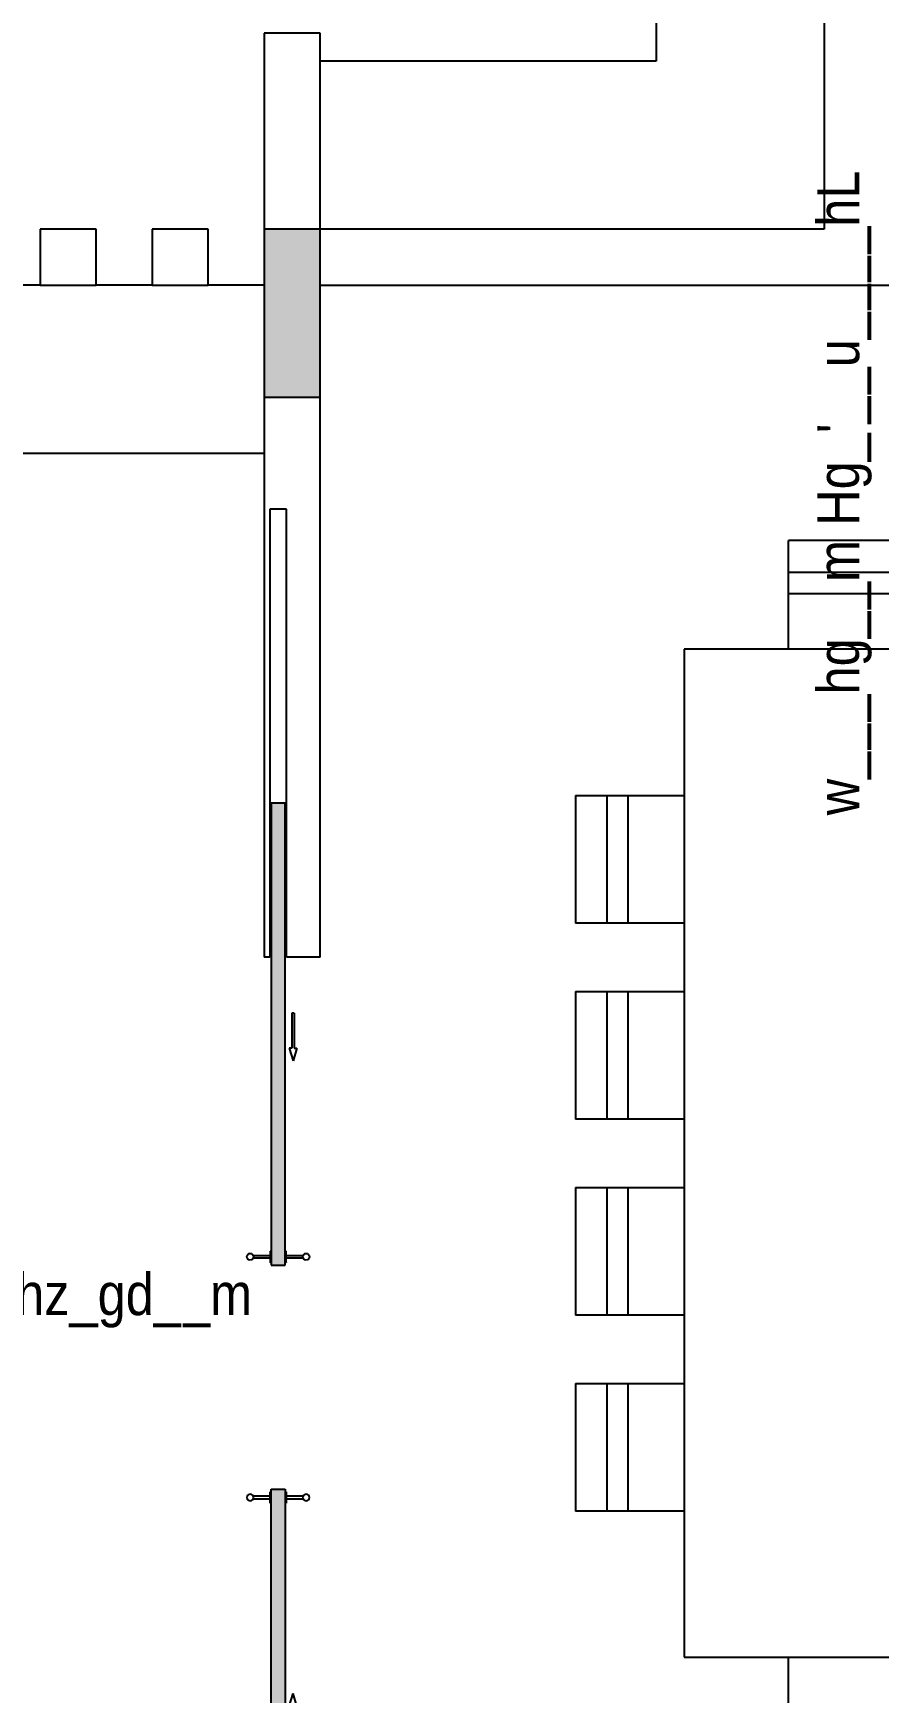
# Model space of a CAD drawing. Header units: metres. Extents: x -658 to -58, y -713 to -118.
# Drawn here: x -322.07 to -319.05, y -138.78 to -132.85 of the extents above; entities that cross this region are included whole.
import ezdxf

# ---------------------------------------------------------------- set-up
doc = ezdxf.new("R2010")
doc.units = ezdxf.units.M
doc.header["$LTSCALE"] = 100
doc.layers.add('plan', color=8, linetype='Continuous')
doc.styles.add('style12', font='xarab.shx')

# ---------------------------------------------------------------- blocks, each defined once
blk = doc.blocks.new('Dining_table_Parametric_Size_15043 - 3600 x 1200mm _10 Chairs_-435816-الدور الارضي')
for p, q in [((-0.8228, 0.9879), (-1.2786, 0.9879)), ((-1.2786, 0.9878), (-1.2786, 0.9879)), ((-1.2786, 0.9189), (-1.2786, 0.9878)), ((-0.8228, 0.9879), (-0.8228, 0.9878)), ((-0.8228, 0.9878), (-0.8228, 0.9189)), ((-0.1228, 0.9879), (-0.5786, 0.9879)), ((-0.5786, 0.9878), (-0.5786, 0.9879)), ((-0.5786, 0.9189), (-0.5786, 0.9878)), ((-0.1228, 0.9879), (-0.1228, 0.9878)), ((-0.1228, 0.9878), (-0.1228, 0.9189)), ((0.5772, 0.9879), (0.1214, 0.9879)), ((0.1214, 0.9878), (0.1214, 0.9879)), ((0.1214, 0.9189), (0.1214, 0.9878)), ((0.5772, 0.9879), (0.5772, 0.9878)), ((0.5772, 0.9878), (0.5772, 0.9189)), ((1.2772, 0.9879), (0.8214, 0.9879)), ((0.8214, 0.9878), (0.8214, 0.9879)), ((0.8214, 0.9189), (0.8214, 0.9878)), ((1.2772, 0.9879), (1.2772, 0.9878)), ((1.2772, 0.9878), (1.2772, 0.9189)), ((-1.2786, 0.8748), (-1.2786, 0.9189)), ((-0.8228, 0.9189), (-0.8228, 0.8748)), ((-0.5786, 0.8748), (-0.5786, 0.9189)), ((-0.1228, 0.9189), (-0.1228, 0.8748)), ((0.1214, 0.8748), (0.1214, 0.9189)), ((0.5772, 0.9189), (0.5772, 0.8748)), ((0.8214, 0.8748), (0.8214, 0.9189)), ((1.2772, 0.9189), (1.2772, 0.8748)), ((-1.2786, 0.7993), (-1.2786, 0.8748)), ((-1.2786, 0.8748), (-0.8228, 0.8748)), ((-0.8228, 0.8748), (-0.8228, 0.7993)), ((-0.5786, 0.7993), (-0.5786, 0.8748)), ((-0.5786, 0.8748), (-0.1228, 0.8748)), ((-0.1228, 0.8748), (-0.1228, 0.7993)), ((0.1214, 0.7993), (0.1214, 0.8748)), ((0.1214, 0.8748), (0.5772, 0.8748)), ((0.5772, 0.8748), (0.5772, 0.7993)), ((0.8214, 0.7993), (0.8214, 0.8748)), ((0.8214, 0.8748), (1.2772, 0.8748)), ((1.2772, 0.8748), (1.2772, 0.7993)), ((-1.2786, 0.6001), (-1.2786, 0.7993)), ((-1.2786, 0.7993), (-0.8228, 0.7993)), ((-0.8228, 0.7993), (-0.8228, 0.6001)), ((-0.5786, 0.6001), (-0.5786, 0.7993)), ((-0.5786, 0.7993), (-0.1228, 0.7993)), ((-0.1228, 0.7993), (-0.1228, 0.6001)), ((0.1214, 0.6001), (0.1214, 0.7993)), ((0.1214, 0.7993), (0.5772, 0.7993)), ((0.5772, 0.7993), (0.5772, 0.6001)), ((0.8214, 0.6001), (0.8214, 0.7993)), ((0.8214, 0.7993), (1.2772, 0.7993)), ((1.2772, 0.7993), (1.2772, 0.6001)), ((-1.8, 0.6), (-1.8, -0.6)), ((1.8, 0.6), (-1.8, 0.6)), ((1.8, -0.6), (1.8, 0.6)), ((-2.1879, 0.2286), (-2.1879, -0.2272)), ((-2.1879, 0.2286), (-2.1878, 0.2286)), ((-2.1878, 0.2286), (-2.1189, 0.2286)), ((-2.1189, 0.2286), (-2.0748, 0.2286)), ((-2.0748, 0.2286), (-1.9993, 0.2286)), ((-2.0748, -0.2272), (-2.0748, 0.2286)), ((-1.9993, 0.2286), (-1.8001, 0.2286)), ((-1.9993, -0.2272), (-1.9993, 0.2286)), ((1.8001, 0.2286), (1.9993, 0.2286)), ((1.9993, 0.2286), (2.0748, 0.2286)), ((1.9993, 0.2286), (1.9993, -0.2272)), ((2.0748, 0.2286), (2.1189, 0.2286)), ((2.0748, 0.2286), (2.0748, -0.2272)), ((2.1189, 0.2286), (2.1878, 0.2286)), ((2.1878, 0.2286), (2.1879, 0.2286)), ((2.1879, -0.2272), (2.1879, 0.2286)), ((-2.1878, -0.2272), (-2.1879, -0.2272)), ((-2.1189, -0.2272), (-2.1878, -0.2272)), ((-2.0748, -0.2272), (-2.1189, -0.2272)), ((-1.9993, -0.2272), (-2.0748, -0.2272)), ((-1.8001, -0.2272), (-1.9993, -0.2272)), ((1.9993, -0.2272), (1.8001, -0.2272)), ((2.0748, -0.2272), (1.9993, -0.2272)), ((2.1189, -0.2272), (2.0748, -0.2272)), ((2.1878, -0.2272), (2.1189, -0.2272)), ((2.1879, -0.2272), (2.1878, -0.2272)), ((-1.8, -0.6), (1.8, -0.6)), ((-1.2772, -0.7993), (-1.2772, -0.6001)), ((-0.8214, -0.6001), (-0.8214, -0.7993)), ((-0.5772, -0.7993), (-0.5772, -0.6001)), ((-0.1214, -0.6001), (-0.1214, -0.7993)), ((0.1228, -0.7993), (0.1228, -0.6001)), ((0.5786, -0.6001), (0.5786, -0.7993)), ((0.8228, -0.7993), (0.8228, -0.6001)), ((1.2786, -0.6001), (1.2786, -0.7993)), ((-1.2772, -0.8748), (-1.2772, -0.7993)), ((-0.8214, -0.7993), (-1.2772, -0.7993)), ((-0.8214, -0.7993), (-0.8214, -0.8748)), ((-0.5772, -0.8748), (-0.5772, -0.7993)), ((-0.1214, -0.7993), (-0.5772, -0.7993)), ((-0.1214, -0.7993), (-0.1214, -0.8748)), ((0.1228, -0.8748), (0.1228, -0.7993)), ((0.5786, -0.7993), (0.1228, -0.7993)), ((0.5786, -0.7993), (0.5786, -0.8748)), ((0.8228, -0.8748), (0.8228, -0.7993)), ((1.2786, -0.7993), (0.8228, -0.7993)), ((1.2786, -0.7993), (1.2786, -0.8748)), ((-1.2772, -0.9189), (-1.2772, -0.8748)), ((-0.8214, -0.8748), (-1.2772, -0.8748)), ((-0.8214, -0.8748), (-0.8214, -0.9189)), ((-0.5772, -0.9189), (-0.5772, -0.8748)), ((-0.1214, -0.8748), (-0.5772, -0.8748)), ((-0.1214, -0.8748), (-0.1214, -0.9189)), ((0.1228, -0.9189), (0.1228, -0.8748)), ((0.5786, -0.8748), (0.1228, -0.8748)), ((0.5786, -0.8748), (0.5786, -0.9189)), ((0.8228, -0.9189), (0.8228, -0.8748)), ((1.2786, -0.8748), (0.8228, -0.8748)), ((1.2786, -0.8748), (1.2786, -0.9189)), ((-1.2772, -0.9878), (-1.2772, -0.9189)), ((-0.8214, -0.9189), (-0.8214, -0.9878)), ((-0.5772, -0.9878), (-0.5772, -0.9189)), ((-0.1214, -0.9189), (-0.1214, -0.9878)), ((0.1228, -0.9878), (0.1228, -0.9189)), ((0.5786, -0.9189), (0.5786, -0.9878)), ((0.8228, -0.9878), (0.8228, -0.9189)), ((1.2786, -0.9189), (1.2786, -0.9878)), ((-1.2772, -0.9879), (-1.2772, -0.9878)), ((-1.2772, -0.9879), (-0.8214, -0.9879)), ((-0.8214, -0.9878), (-0.8214, -0.9879)), ((-0.5772, -0.9879), (-0.5772, -0.9878)), ((-0.5772, -0.9879), (-0.1214, -0.9879)), ((-0.1214, -0.9878), (-0.1214, -0.9879)), ((0.1228, -0.9879), (0.1228, -0.9878)), ((0.1228, -0.9879), (0.5786, -0.9879)), ((0.5786, -0.9878), (0.5786, -0.9879)), ((0.8228, -0.9879), (0.8228, -0.9878)), ((0.8228, -0.9879), (1.2786, -0.9879)), ((1.2786, -0.9878), (1.2786, -0.9879))]:
    blk.add_line(p, q)
blk = doc.blocks.new('Sliding_Door_Pocket_door_-_Wood_8628 _1_ - 1_60mx2_60m-5291537-الدور الارضي')
blk.add_hatch(color=256).paths.add_polyline_path([(-1.37, 0.0107), (0.28, 0.0107), (0.28, 0.0607), (-1.37, 0.0607), (-1.37, 0.0563)], flags=0)
for p, q in [((0.245, 0.1251), (0.245, 0.0647)), ((0.255, 0.0647), (0.255, 0.1252)), ((-1.37, 0.0607), (0.28, 0.0607)), ((-1.37, 0.0107), (-1.37, 0.0607)), ((0.23, 0.0647), (0.23, 0.0607)), ((0.23, 0.0647), (0.23, 0.0607)), ((0.23, 0.0647), (0.27, 0.0647)), ((0.2307, 0.0647), (0.23, 0.0647)), ((0.23, 0.0647), (0.2307, 0.0647)), ((0.2307, 0.0647), (0.23, 0.0647)), ((0.27, 0.0647), (0.2693, 0.0647)), ((0.2693, 0.0647), (0.27, 0.0647)), ((0.27, 0.0647), (0.2693, 0.0647)), ((0.27, 0.0607), (0.27, 0.0647)), ((0.27, 0.0607), (0.27, 0.0647)), ((0.28, 0.0607), (0.28, 0.0107)), ((0.28, 0.0107), (-1.37, 0.0107)), ((0.23, 0.0107), (0.23, 0.0067)), ((0.23, 0.0107), (0.23, 0.0067)), ((0.23, 0.0067), (0.2307, 0.0067)), ((0.27, 0.0067), (0.23, 0.0067)), ((0.23, 0.0067), (0.2307, 0.0067)), ((0.2307, 0.0067), (0.23, 0.0067)), ((0.245, 0.0067), (0.245, -0.0536)), ((0.255, -0.0538), (0.255, 0.0067)), ((0.2693, 0.0067), (0.27, 0.0067)), ((0.2693, 0.0067), (0.27, 0.0067)), ((0.27, 0.0067), (0.2693, 0.0067)), ((0.27, 0.0067), (0.27, 0.0107)), ((0.27, 0.0067), (0.27, 0.0107)), ((-0.62, -0.0135), (-0.495, -0.0135)), ((-0.62, -0.021), (-0.62, -0.0135)), ((-0.62, -0.021), (-0.495, -0.021)), ((-0.495, -0.0035), (-0.45, -0.0173)), ((-0.495, -0.0135), (-0.495, -0.0035)), ((-0.495, -0.031), (-0.45, -0.0173)), ((-0.495, -0.021), (-0.495, -0.031))]:
    blk.add_line(p, q)
for centre, start, end in [((0.25, 0.1357), 0, 180), ((0.25, 0.1357), 180, 0), ((0.25, -0.0643), 0, 180), ((0.25, -0.0643), 180, 0)]:
    blk.add_arc(centre, 0.012, start, end)
blk = doc.blocks.new('GREGRERGREGRE')
h = blk.add_hatch(color=256)
h.dxf.hatch_style = 1
h.paths.add_polyline_path([(-212.2055, -134.1512), (-212.0055, -134.1512), (-212.0055, -133.5512), (-212.2055, -133.5512)])
blk.add_lwpolyline([(-212.2055, -134.1512), (-212.0055, -134.1512), (-212.0055, -133.5512), (-212.2055, -133.5512)], close=True)
blk = doc.blocks.new('A$Cc2be8e3e')
at = {"layer": 'plan'}
for p, q in [((-22.6035, 19.1095), (-22.6035, 15.5095)), ((-22.0035, 19.1095), (-22.0035, 14.9095)), ((-23.8035, 15.6095), (-24.0035, 15.6095)), ((-24.0035, 15.6095), (-24.0035, 12.3095)), ((-23.8035, 14.9095), (-23.8035, 15.6095)), ((-22.6035, 15.5095), (-23.8035, 15.5095)), ((-24.6035, 14.9095), (-24.8035, 14.9095)), ((-24.8035, 14.9095), (-24.8035, 14.7095)), ((-24.6035, 14.7095), (-24.6035, 14.9095)), ((-24.2035, 14.9095), (-24.4035, 14.9095)), ((-24.4035, 14.9095), (-24.4035, 14.7095)), ((-24.2035, 14.7095), (-24.2035, 14.9095)), ((-22.0035, 14.9095), (-23.8035, 14.9095)), ((-24.8035, 14.7095), (-25.0035, 14.7095)), ((-24.8035, 14.7095), (-24.6035, 14.7095)), ((-24.4035, 14.7095), (-24.6035, 14.7095)), ((-24.4035, 14.7095), (-24.2035, 14.7095)), ((-24.0035, 14.7095), (-24.2035, 14.7095)), ((-23.8035, 14.7095), (-21.3035, 14.7095)), ((-23.8035, 12.3095), (-23.8035, 14.7095)), ((-29.8035, 14.1095), (-24.0035, 14.1095)), ((-23.9235, 13.9095), (-23.9835, 13.9095)), ((-23.9835, 13.9095), (-23.9835, 12.3095)), ((-23.9235, 12.3095), (-23.9235, 13.9095)), ((-23.9835, 12.3095), (-24.0035, 12.3095)), ((-23.8035, 12.3095), (-23.9235, 12.3095))]:
    blk.add_line(p, q, dxfattribs=at)
blk.add_blockref('GREGRERGREGRE', (188.202, 148.4607), dxfattribs=at)
for name, p, rotation in [('Dining_table_Parametric_Size_15043 - 3600 x 1200mm _10 Chairs_-435816-الدور الارضي', (-21.9035, 11.6095), 269.9999999999999), ('Sliding_Door_Pocket_door_-_Wood_8628 _1_ - 1_60mx2_60m-5291537-الدور الارضي', (-23.9178, 10.1295), 90)]:
    blk.add_blockref(name, p, dxfattribs=dict(at, rotation=rotation))
at = {"layer": 'plan', "xscale": -1, "rotation": 90}
blk.add_blockref('Sliding_Door_Pocket_door_-_Wood_8628 _1_ - 1_60mx2_60m-5291537-الدور الارضي', (-23.9178, 11.4895), dxfattribs=at)
at = {"layer": 'plan', "style": 'style12', "width": 0.9}
blk.add_text("w___hg__m Hg_'__u____hL", height=0.15, rotation=90, dxfattribs=at).set_placement((-21.8778, 12.8161))
blk.add_text('w__hg__m u__hz_gd__m', height=0.15, dxfattribs=at).set_placement((-26.1242, 11.0309))

msp = doc.modelspace()

# ---------------------------------------------------------------- block references
at = {"layer": 'plan'}
msp.add_blockref('A$Cc2be8e3e', (-297.2456, -148.4607), dxfattribs=at)

doc.saveas('drawing.dxf')
